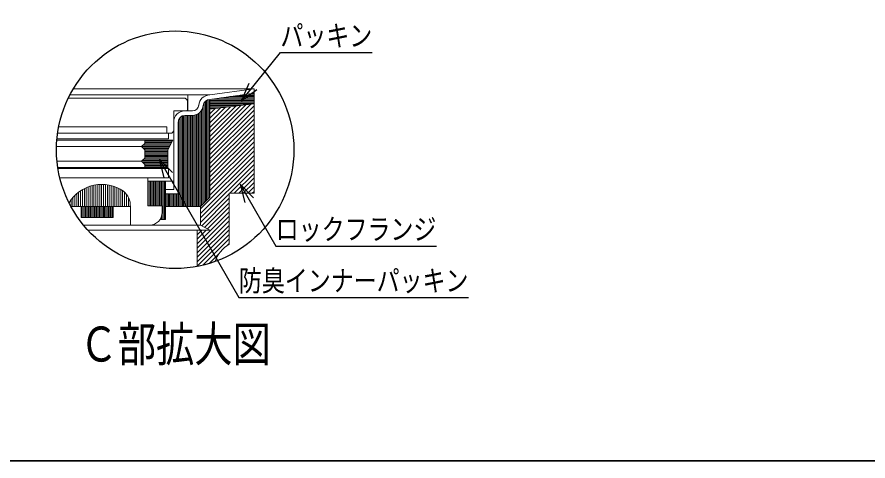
# Model space of a CAD drawing. Units: millimetres, scale not verified. Extents: x -1488 to 1365, y -1052 to 870.
# Drawn here: x -598 to 292, y -930 to -466 of the extents above; entities that cross this region are included whole.
import ezdxf
from ezdxf.enums import TextEntityAlignment as Align

# ---------------------------------------------------------------- set-up
doc = ezdxf.new("R2010")
doc.units = ezdxf.units.MM
doc.header["$LTSCALE"] = 10
for name, color, linetype, lineweight in [('0-7_枠細線', 171, 'Continuous', 25), ('0-8_枠中線', 5, 'Continuous', 35), ('0-F', 16, 'Continuous', 15)]:
    doc.layers.add(name, color=color, linetype=linetype, lineweight=lineweight)
doc.layers.add('1-0', color=7, linetype='Continuous')
doc.styles.add('ＭＳ ゴシック', font='')
doc.styles.get('ＭＳ ゴシック').set_extended_font_data('MS Gothic')

msp = doc.modelspace()

# ---------------------------------------------------------------- linework, layer by layer
at = {"layer": '0-8_枠中線'}
msp.add_lwpolyline([(-1365, -930), (-1365, 870), (1365, 870), (1365, -930)], close=True, dxfattribs=at)
at = {"layer": '0-F'}
for p, q in [((-538.89, -540.94), (-349.95, -540.94)), ((-396.09, -547.51), (-349.95, -540.94)), ((-349.95, -545.56), (-349.95, -540.94)), ((-349.95, -646.53), (-349.95, -541.04)), ((-544.23, -550.85), (-422.95, -550.85)), ((-542.56, -547.51), (-396.09, -547.51)), ((-419.28, -564.18), (-419.28, -547.51)), ((-396.09, -552.23), (-349.95, -545.66)), ((-384.6, -550.59), (-349.95, -550.59)), ((-375.24, -549.26), (-349.95, -549.26)), ((-365.88, -547.93), (-349.95, -547.93)), ((-356.52, -546.59), (-349.95, -546.59)), ((-419.61, -562.85), (-419.61, -554.18)), ((-402.23, -660.46), (-402.23, -555.82)), ((-400.89, -659.13), (-400.89, -554.09)), ((-399.56, -657.79), (-399.56, -553.1)), ((-398.23, -656.46), (-398.23, -552.52)), ((-396.89, -655.13), (-396.89, -552.23)), ((-396.09, -654.32), (-396.09, -552.18)), ((-396.09, -553.26), (-349.95, -553.26)), ((-396.09, -554.59), (-349.95, -554.59)), ((-396.09, -555.93), (-349.95, -555.93)), ((-349.95, -556.89), (-396.09, -562.23)), ((-396.09, -557.26), (-353.1, -557.26)), ((-396.09, -600.19), (-353.16, -557.27)), ((-396.09, -595.48), (-358.49, -557.88)), ((-396.09, -590.76), (-363.82, -558.5)), ((-396.09, -558.59), (-364.63, -558.59)), ((-396.09, -604.91), (-349.95, -558.77)), ((-396.09, -586.05), (-369.15, -559.11)), ((-396.09, -581.34), (-374.48, -559.73)), ((-396.09, -559.93), (-376.17, -559.93)), ((-396.09, -576.62), (-379.81, -560.35)), ((-393.96, -551.93), (-349.95, -551.93)), ((-424.89, -664.18), (-424.89, -569.35)), ((-423.56, -664.18), (-423.56, -568.97)), ((-414.34, -564.18), (-422.28, -564.18)), ((-414.34, -568.85), (-422.28, -568.85)), ((-422.23, -664.18), (-422.23, -568.85)), ((-420.89, -664.18), (-420.89, -568.85)), ((-419.56, -664.18), (-419.56, -568.85)), ((-418.23, -664.18), (-418.23, -568.85)), ((-416.89, -664.18), (-416.89, -568.85)), ((-415.56, -664.18), (-415.56, -568.85)), ((-414.23, -664.18), (-414.23, -568.85)), ((-412.89, -664.18), (-412.89, -568.76)), ((-411.56, -664.18), (-411.56, -568.5)), ((-410.23, -664.18), (-410.23, -568.08)), ((-408.89, -664.18), (-408.89, -567.45)), ((-407.56, -664.18), (-407.56, -566.6)), ((-406.23, -664.18), (-406.23, -565.43)), ((-404.89, -663.13), (-404.89, -563.78)), ((-403.56, -661.79), (-403.56, -561.02)), ((-396.09, -571.91), (-385.14, -560.96)), ((-396.09, -561.26), (-387.7, -561.26)), ((-396.09, -567.19), (-390.47, -561.58)), ((-396.09, -562.48), (-395.8, -562.2)), ((-396.09, -609.62), (-349.95, -563.48)), ((-396.09, -614.33), (-349.95, -568.19)), ((-433.95, -646.18), (-433.95, -575.85)), ((-429.28, -650.85), (-429.28, -575.85)), ((-428.89, -664.18), (-428.89, -573.55)), ((-427.56, -664.18), (-427.56, -571.25)), ((-426.23, -664.18), (-426.23, -570.07)), ((-396.09, -619.05), (-349.95, -572.91)), ((-396.09, -623.76), (-349.95, -577.62)), ((-554.22, -580.85), (-441.28, -580.85)), ((-441.28, -587.51), (-441.28, -580.85)), ((-396.09, -628.48), (-349.95, -582.34)), ((-396.09, -633.19), (-349.95, -587.05)), ((-556.15, -594.81), (-434.95, -594.81)), ((-439.28, -593.51), (-556.04, -593.51)), ((-555.34, -587.51), (-437.28, -587.51)), ((-464.28, -594.81), (-464.28, -598.14)), ((-464.28, -595.93), (-435.54, -595.93)), ((-440.28, -604.81), (-434.95, -594.81)), ((-439.28, -593.51), (-439.28, -587.51)), ((-396.09, -637.9), (-349.95, -591.76)), ((-556.5, -601.47), (-467.61, -601.47)), ((-467.61, -601.47), (-464.28, -598.14)), ((-464.28, -604.81), (-467.61, -601.47)), ((-467.4, -601.26), (-438.39, -601.26)), ((-466.49, -602.59), (-439.1, -602.59)), ((-466.06, -599.93), (-437.68, -599.93)), ((-465.16, -603.93), (-439.81, -603.93)), ((-464.73, -598.59), (-436.96, -598.59)), ((-464.28, -597.26), (-436.25, -597.26)), ((-464.28, -604.81), (-464.28, -613.47)), ((-440.28, -604.81), (-440.28, -623.47)), ((-396.09, -642.62), (-349.95, -596.48)), ((-396.09, -647.33), (-349.95, -601.19)), ((-464.28, -605.26), (-440.28, -605.26)), ((-464.28, -606.59), (-440.28, -606.59)), ((-464.28, -607.93), (-440.28, -607.93)), ((-464.28, -609.26), (-440.28, -609.26)), ((-464.28, -610.59), (-440.28, -610.59)), ((-464.28, -611.93), (-440.28, -611.93)), ((-464.28, -613.26), (-440.28, -613.26)), ((-405.95, -666.62), (-349.95, -610.62)), ((-396.09, -652.05), (-349.95, -605.91)), ((-555.96, -616.81), (-467.61, -616.81)), ((-467.16, -617.26), (-440.28, -617.26)), ((-466.73, -615.93), (-440.28, -615.93)), ((-465.83, -618.59), (-440.28, -618.59)), ((-465.4, -614.59), (-440.28, -614.59)), ((-464.49, -619.93), (-440.28, -619.93)), ((-464.28, -620.14), (-464.28, -623.47)), ((-464.28, -621.26), (-440.28, -621.26)), ((-464.28, -622.59), (-440.28, -622.59)), ((-405.95, -671.33), (-349.95, -615.33)), ((-405.95, -676.05), (-349.95, -620.05)), ((-555.12, -623.47), (-440.28, -623.47)), ((-439.28, -624.18), (-555.01, -624.18)), ((-439.28, -634.18), (-439.28, -624.18)), ((-375.41, -650.23), (-349.95, -624.76)), ((-370.7, -650.23), (-349.95, -629.48)), ((-460.95, -634.18), (-553, -634.18)), ((-439.28, -634.18), (-460.95, -634.18)), ((-460.95, -663.51), (-460.95, -634.18)), ((-460.95, -637.51), (-433.95, -637.51)), ((-460.89, -663.51), (-460.89, -637.51)), ((-459.56, -663.51), (-459.56, -637.51)), ((-458.23, -663.51), (-458.23, -637.51)), ((-456.89, -663.51), (-456.89, -637.51)), ((-455.56, -663.51), (-455.56, -637.51)), ((-454.23, -663.51), (-454.23, -637.51)), ((-452.89, -663.51), (-452.89, -637.51)), ((-451.56, -663.51), (-451.56, -637.51)), ((-450.23, -663.51), (-450.23, -637.51)), ((-448.89, -663.51), (-448.89, -637.51)), ((-447.56, -663.51), (-447.56, -637.51)), ((-446.23, -663.51), (-446.23, -637.51)), ((-444.89, -677.51), (-444.89, -637.51)), ((-443.56, -677.51), (-443.56, -637.51)), ((-442.61, -677.51), (-442.61, -637.51)), ((-365.98, -650.23), (-349.95, -634.19)), ((-361.27, -650.23), (-349.95, -638.9)), ((-533.37, -664.18), (-533.37, -649.08)), ((-531.37, -664.18), (-531.37, -647.66)), ((-529.37, -664.18), (-529.37, -646.42)), ((-527.37, -664.18), (-527.37, -645.34)), ((-525.37, -664.18), (-525.37, -644.39)), ((-523.37, -664.18), (-523.37, -643.58)), ((-521.37, -664.18), (-521.37, -642.88)), ((-519.37, -664.18), (-519.37, -642.31)), ((-517.37, -664.18), (-517.37, -641.84)), ((-515.37, -664.18), (-515.37, -641.48)), ((-513.37, -664.18), (-513.37, -641.22)), ((-511.37, -664.18), (-511.37, -641.07)), ((-509.37, -664.18), (-509.37, -641.01)), ((-507.37, -664.18), (-507.37, -641.06)), ((-505.37, -664.18), (-505.37, -641.21)), ((-503.37, -664.18), (-503.37, -641.45)), ((-501.37, -664.18), (-501.37, -641.8)), ((-499.37, -664.18), (-499.37, -642.26)), ((-497.37, -664.18), (-497.37, -642.83)), ((-495.37, -664.18), (-495.37, -643.51)), ((-493.37, -664.18), (-493.37, -644.32)), ((-491.37, -664.18), (-491.37, -645.25)), ((-489.37, -664.18), (-489.37, -646.32)), ((-487.37, -664.18), (-487.37, -647.55)), ((-485.37, -664.18), (-485.37, -649.14)), ((-442.61, -646.18), (-433.95, -646.18)), ((-356.56, -650.23), (-349.95, -643.62)), ((-351.84, -650.23), (-349.95, -648.33)), ((-541.37, -664.18), (-541.37, -657.13)), ((-539.37, -664.18), (-539.37, -654.66)), ((-537.37, -664.18), (-537.37, -652.53)), ((-535.37, -664.18), (-535.37, -650.69)), ((-483.37, -664.18), (-483.37, -651.39)), ((-481.37, -664.18), (-481.37, -654.62)), ((-442.61, -650.85), (-429.28, -650.85)), ((-442.23, -664.18), (-442.23, -650.85)), ((-440.89, -664.18), (-440.89, -650.85)), ((-439.56, -664.18), (-439.56, -650.85)), ((-438.23, -664.18), (-438.23, -650.85)), ((-436.89, -664.18), (-436.89, -650.85)), ((-435.56, -664.18), (-435.56, -650.85)), ((-434.23, -664.18), (-434.23, -650.85)), ((-432.89, -664.18), (-432.89, -650.85)), ((-431.56, -664.18), (-431.56, -650.85)), ((-430.23, -664.18), (-430.23, -650.85)), ((-405.95, -680.76), (-375.95, -650.76)), ((-396.09, -654.32), (-405.95, -664.18)), ((-404.7, -684.23), (-375.95, -655.48)), ((-375.95, -703.56), (-375.95, -650.23)), ((-543.37, -660.4), (-543.37, -660.08)), ((-541.38, -664.18), (-479.28, -664.18)), ((-530.7, -675.51), (-530.7, -664.18)), ((-530.23, -675.51), (-530.23, -664.18)), ((-528.89, -675.51), (-528.89, -664.18)), ((-527.56, -675.51), (-527.56, -664.18)), ((-526.23, -675.51), (-526.23, -664.18)), ((-524.89, -675.51), (-524.89, -664.18)), ((-523.56, -675.51), (-523.56, -664.18)), ((-522.23, -675.51), (-522.23, -664.18)), ((-520.89, -675.51), (-520.89, -664.18)), ((-519.56, -675.51), (-519.56, -664.18)), ((-518.23, -675.51), (-518.23, -664.18)), ((-516.89, -675.51), (-516.89, -664.18)), ((-515.56, -675.51), (-515.56, -664.18)), ((-514.23, -675.51), (-514.23, -664.18)), ((-512.89, -675.51), (-512.89, -664.18)), ((-511.56, -675.51), (-511.56, -664.18)), ((-510.23, -675.51), (-510.23, -664.18)), ((-508.89, -675.51), (-508.89, -664.18)), ((-507.56, -675.51), (-507.56, -664.18)), ((-506.23, -675.51), (-506.23, -664.18)), ((-504.89, -675.51), (-504.89, -664.18)), ((-503.56, -675.51), (-503.56, -664.18)), ((-502.23, -675.51), (-502.23, -664.18)), ((-500.89, -675.51), (-500.89, -664.18)), ((-499.56, -675.51), (-499.56, -664.18)), ((-498.23, -675.51), (-498.23, -664.18)), ((-497.37, -675.51), (-497.37, -664.18)), ((-479.37, -664.18), (-479.37, -661.65)), ((-479.28, -683.51), (-479.28, -664.18)), ((-442.61, -664.18), (-405.95, -664.18)), ((-401.64, -685.89), (-375.95, -660.19)), ((-398.58, -687.54), (-375.95, -664.9)), ((-530.7, -675.51), (-497.37, -675.51)), ((-446.23, -677.51), (-446.23, -672.89)), ((-409.28, -702.95), (-375.95, -669.62)), ((-409.28, -707.67), (-375.95, -674.33)), ((-528.3, -683.56), (-405.95, -683.56)), ((-459.28, -683.51), (-479.28, -683.51)), ((-448.15, -677.51), (-442.61, -677.51)), ((-447.56, -677.51), (-447.56, -676.53)), ((-409.28, -712.38), (-375.95, -679.05)), ((-409.28, -717.09), (-375.95, -683.76)), ((-523.65, -688.89), (-396.09, -688.89)), ((-409.28, -721.81), (-375.95, -688.47)), ((-409.28, -726.66), (-409.28, -688.89)), ((-409.28, -698.24), (-399.94, -688.89)), ((-409.28, -693.52), (-404.65, -688.89)), ((-409.28, -726.52), (-375.95, -693.19)), ((-403.45, -725.41), (-375.95, -697.9)), ((-378.58, -705.26), (-375.95, -702.62)), ((-397, -723.67), (-386.45, -713.12))]:
    msp.add_line(p, q, dxfattribs=at)
for points in [[(-433.95, -584.18), (-433.95, -564.18), (-420.95, -564.18)], [(-464.28, -620.14), (-467.61, -616.81), (-464.28, -613.47)], [(-375.95, -650.23), (-349.95, -650.23), (-349.95, -646.53)], [(-445.95, -670.18), (-445.95, -663.51), (-460.95, -663.51)], [(-396.09, -688.89), (-405.95, -683.56), (-405.95, -664.18)]]:
    msp.add_lwpolyline(points, dxfattribs=at)
for centre, radius, start, end in [((-422.95, -554.18), 3.33, 24.05455, 90), ((-396.09, -559.18), 11.67, 90, 175.84901), ((-422.95, -554.18), 3.33, 0, 24.05455), ((-414.34, -557.51), 6.67, 270, 356.64911), ((-414.34, -557.51), 11.33, 270, 356.64911), ((-396.09, -559.18), 7, 90, 175.84901), ((-422.28, -575.85), 11.67, 90, 180), ((-422.28, -575.85), 7, 90, 180), ((-420.95, -562.85), 1.33, 270, 360), ((-437.28, -584.18), 3.33, 270, 360), ((-509.28, -681.01), 40, 55.16629, 148.68485), ((-499.28, -663.51), 20, 358.0749, 50.0295), ((-459.28, -670.18), 13.33, 270, 360), ((-359.28, -732.43), 33.33, 120, 161.13979)]:
    msp.add_arc(centre, radius, start, end, dxfattribs=at)
at = {"layer": '1-0'}
for p, q in [((-363.24, -553.55), (-355.07, -535.3)), ((-363.24, -553.55), (-347.04, -541.82)), ((-449.31, -614.45), (-435.17, -628.59)), ((-449.31, -614.45), (-444.13, -633.77)), ((-364.61, -640.73), (-350.47, -654.87)), ((-364.61, -640.73), (-359.43, -660.04))]:
    msp.add_line(p, q, dxfattribs=at)
for points in [[(-363.24, -553.55), (-322.32, -503.19), (-226.32, -503.19)], [(-449.31, -614.45), (-365.74, -759.2), (-125.74, -759.2)], [(-364.61, -640.73), (-327.26, -705.41), (-159.26, -705.41)]]:
    msp.add_lwpolyline(points, dxfattribs=at)
msp.add_circle((-432.44, -604.74), 124.1, dxfattribs=at)

# ---------------------------------------------------------------- texts
at = {"layer": '0-7_枠細線', "style": 'ＭＳ ゴシック', "width": 0.8}
msp.add_text('Ｃ部拡大図', height=36.66, dxfattribs=at).set_placement((-532.44, -837.15), align=Align.BOTTOM_LEFT)
at = {"layer": '1-0', "style": 'ＭＳ ゴシック', "width": 0.8}
for s, p in [('パッキン', (-322.32, -503.19)), ('ロックフランジ', (-327.26, -705.41)), ('防臭インナーパッキン', (-365.74, -759.2))]:
    msp.add_text(s, height=21.99, dxfattribs=at).set_placement(p, align=Align.BOTTOM_LEFT)

doc.saveas('drawing.dxf')
